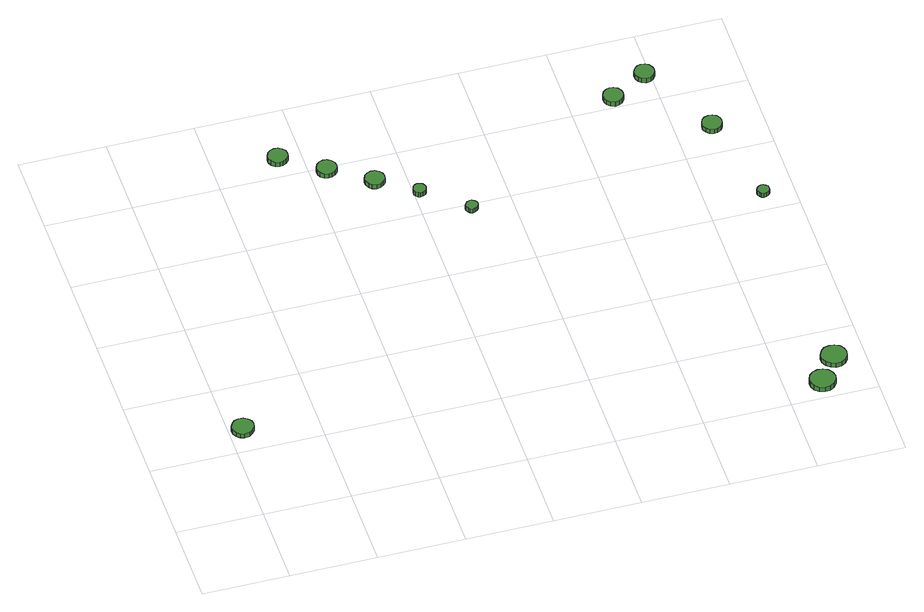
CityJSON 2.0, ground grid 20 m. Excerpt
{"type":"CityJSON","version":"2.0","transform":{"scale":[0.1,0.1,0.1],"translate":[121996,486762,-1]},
"CityObjects":{
"tree1":{"type":"SolitaryVegetationObject","attributes":{"function":"something"},"geometry":[{"type":"MultiSurface","lod":"1","boundaries":[[[0,1,2,3,4,5,6,7,8,9,10,11,12,13,14]],[[15,16,17,18,19,20,21,22,23,24,25,26,27,28,29]],[[0,29,28,1]],[[1,28,27,2]],[[2,27,26,3]],[[3,26,25,4]],[[4,25,24,5]],[[5,24,23,6]],[[6,23,22,7]],[[7,22,21,8]],[[8,21,20,9]],[[9,20,19,10]],[[10,19,18,11]],[[11,18,17,12]],[[12,17,16,13]],[[13,16,15,14]],[[14,15,29,0]]]}]},
"tree2":{"type":"SolitaryVegetationObject","attributes":{"function":"something"},"geometry":[{"type":"MultiSurface","lod":"1","boundaries":[[[30,31,32,33,34,35,36,37,38,39,40,41,42,43,44]],[[45,46,47,48,49,50,51,52,53,54,55,56,57,58,59]],[[30,59,58,31]],[[31,58,57,32]],[[32,57,56,33]],[[33,56,55,34]],[[34,55,54,35]],[[35,54,53,36]],[[36,53,52,37]],[[37,52,51,38]],[[38,51,50,39]],[[39,50,49,40]],[[40,49,48,41]],[[41,48,47,42]],[[42,47,46,43]],[[43,46,45,44]],[[44,45,59,30]]]}]},
"tree3":{"type":"SolitaryVegetationObject","attributes":{"function":"something"},"geometry":[{"type":"MultiSurface","lod":"1","boundaries":[[[60,61,62,63,64,65,66,67,68,69,70,71,72,73,74]],[[75,76,77,78,79,80,81,82,83,84,85,86,87,88,89]],[[60,89,88,61]],[[61,88,87,62]],[[62,87,86,63]],[[63,86,85,64]],[[64,85,84,65]],[[65,84,83,66]],[[66,83,82,67]],[[67,82,81,68]],[[68,81,80,69]],[[69,80,79,70]],[[70,79,78,71]],[[71,78,77,72]],[[72,77,76,73]],[[73,76,75,74]],[[74,75,89,60]]]}]},
"tree4":{"type":"SolitaryVegetationObject","attributes":{"function":"something"},"geometry":[{"type":"MultiSurface","lod":"1","boundaries":[[[90,91,92,93,94,95,96,97,98,99,100,101,102,103,104]],[[105,106,107,108,109,110,111,112,113,114,115,116,117,118,119]],[[90,119,118,91]],[[91,118,117,92]],[[92,117,116,93]],[[93,116,115,94]],[[94,115,114,95]],[[95,114,113,96]],[[96,113,112,97]],[[97,112,111,98]],[[98,111,110,99]],[[99,110,109,100]],[[100,109,108,101]],[[101,108,107,102]],[[102,107,106,103]],[[103,106,105,104]],[[104,105,119,90]]]}]},
"tree5":{"type":"SolitaryVegetationObject","attributes":{"function":"something"},"geometry":[{"type":"MultiSurface","lod":"1","boundaries":[[[120,121,122,123,124,125,126,127,128,129,130,131,132,133,134]],[[135,136,137,138,139,140,141,142,143,144,145,146,147,148,149]],[[120,149,148,121]],[[121,148,147,122]],[[122,147,146,123]],[[123,146,145,124]],[[124,145,144,125]],[[125,144,143,126]],[[126,143,142,127]],[[127,142,141,128]],[[128,141,140,129]],[[129,140,139,130]],[[130,139,138,131]],[[131,138,137,132]],[[132,137,136,133]],[[133,136,135,134]],[[134,135,149,120]]]}]},
"tree6":{"type":"SolitaryVegetationObject","attributes":{"function":"something"},"geometry":[{"type":"MultiSurface","lod":"1","boundaries":[[[150,151,152,153,154,155,156,157,158,159,160,161,162,163,164]],[[165,166,167,168,169,170,171,172,173,174,175,176,177,178,179]],[[150,179,178,151]],[[151,178,177,152]],[[152,177,176,153]],[[153,176,175,154]],[[154,175,174,155]],[[155,174,173,156]],[[156,173,172,157]],[[157,172,171,158]],[[158,171,170,159]],[[159,170,169,160]],[[160,169,168,161]],[[161,168,167,162]],[[162,167,166,163]],[[163,166,165,164]],[[164,165,179,150]]]}]},
"tree7":{"type":"SolitaryVegetationObject","attributes":{"function":"something"},"geometry":[{"type":"MultiSurface","lod":"1","boundaries":[[[180,181,182,183,184,185,186,187,188,189,190,191,192,193,194]],[[195,196,197,198,199,200,201,202,203,204,205,206,207,208,209]],[[180,209,208,181]],[[181,208,207,182]],[[182,207,206,183]],[[183,206,205,184]],[[184,205,204,185]],[[185,204,203,186]],[[186,203,202,187]],[[187,202,201,188]],[[188,201,200,189]],[[189,200,199,190]],[[190,199,198,191]],[[191,198,197,192]],[[192,197,196,193]],[[193,196,195,194]],[[194,195,209,180]]]}]},
"tree8":{"type":"SolitaryVegetationObject","attributes":{"function":"something"},"geometry":[{"type":"MultiSurface","lod":"1","boundaries":[[[210,211,212,213,214,215,216,217,218,219,220,221,222,223,224]],[[225,226,227,228,229,230,231,232,233,234,235,236,237,238,239]],[[210,239,238,211]],[[211,238,237,212]],[[212,237,236,213]],[[213,236,235,214]],[[214,235,234,215]],[[215,234,233,216]],[[216,233,232,217]],[[217,232,231,218]],[[218,231,230,219]],[[219,230,229,220]],[[220,229,228,221]],[[221,228,227,222]],[[222,227,226,223]],[[223,226,225,224]],[[224,225,239,210]]]}]},
"tree9":{"type":"SolitaryVegetationObject","attributes":{"function":"something"},"geometry":[{"type":"MultiSurface","lod":"1","boundaries":[[[240,241,242,243,244,245,246,247,248,249,250,251,252,253,254]],[[255,256,257,258,259,260,261,262,263,264,265,266,267,268,269]],[[240,269,268,241]],[[241,268,267,242]],[[242,267,266,243]],[[243,266,265,244]],[[244,265,264,245]],[[245,264,263,246]],[[246,263,262,247]],[[247,262,261,248]],[[248,261,260,249]],[[249,260,259,250]],[[250,259,258,251]],[[251,258,257,252]],[[252,257,256,253]],[[253,256,255,254]],[[254,255,269,240]]]}]},
"tree10":{"type":"SolitaryVegetationObject","attributes":{"function":"something"},"geometry":[{"type":"MultiSurface","lod":"1","boundaries":[[[270,271,272,273,274,275,276,277,278,279,280,281,282,283,284]],[[285,286,287,288,289,290,291,292,293,294,295,296,297,298,299]],[[270,299,298,271]],[[271,298,297,272]],[[272,297,296,273]],[[273,296,295,274]],[[274,295,294,275]],[[275,294,293,276]],[[276,293,292,277]],[[277,292,291,278]],[[278,291,290,279]],[[279,290,289,280]],[[280,289,288,281]],[[281,288,287,282]],[[282,287,286,283]],[[283,286,285,284]],[[284,285,299,270]]]}]},
"tree11":{"type":"SolitaryVegetationObject","attributes":{"function":"something"},"geometry":[{"type":"MultiSurface","lod":"1","boundaries":[[[300,301,302,303,304,305,306,307,308,309,310,311,312,313,314]],[[315,316,317,318,319,320,321,322,323,324,325,326,327,328,329]],[[300,329,328,301]],[[301,328,327,302]],[[302,327,326,303]],[[303,326,325,304]],[[304,325,324,305]],[[305,324,323,306]],[[306,323,322,307]],[[307,322,321,308]],[[308,321,320,309]],[[309,320,319,310]],[[310,319,318,311]],[[311,318,317,312]],[[312,317,316,313]],[[313,316,315,314]],[[314,315,329,300]]]}]},
"tree12":{"type":"SolitaryVegetationObject","attributes":{"function":"something"},"geometry":[{"type":"MultiSurface","lod":"1","boundaries":[[[330,331,332,333,334,335,336,337,338,339,340,341,342,343,344]],[[345,346,347,348,349,350,351,352,353,354,355,356,357,358,359]],[[330,359,358,331]],[[331,358,357,332]],[[332,357,356,333]],[[333,356,355,334]],[[334,355,354,335]],[[335,354,353,336]],[[336,353,352,337]],[[337,352,351,338]],[[338,351,350,339]],[[339,350,349,340]],[[340,349,348,341]],[[341,348,347,342]],[[342,347,346,343]],[[343,346,345,344]],[[344,345,359,330]]]}]}
},
"vertices":[
[57,266,19],[55,276,19],[48,284,19],[40,289,19],[29,290,19],[19,287,19],[12,280,19],[7,271,19],[7,260,19],[12,251,19],[19,244,19],[29,241,19],[40,242,19],[48,247,19],[55,255,19],[55,255,7],[48,247,7],[40,242,7],[29,241,7],[19,244,7],[12,251,7],[7,260,7],[7,271,7],[12,280,7],[19,287,7],[29,290,7],[40,289,7],[48,284,7],[55,276,7],[57,266,7],
[365,1041,33],[363,1051,33],[357,1058,33],[349,1063,33],[340,1064,33],[331,1061,33],[324,1055,33],[320,1046,33],[320,1037,33],[324,1028,33],[331,1022,33],[340,1019,33],[349,1020,33],[357,1025,33],[363,1032,33],[363,1032,20],[357,1025,20],[349,1020,20],[340,1019,20],[331,1022,20],[324,1028,20],[320,1037,20],[320,1046,20],[324,1055,20],[331,1061,20],[340,1064,20],[349,1063,20],[357,1058,20],[363,1051,20],[365,1041,20],
[457,976,33],[455,985,33],[449,993,33],[441,998,33],[432,999,33],[423,996,33],[416,989,33],[412,981,33],[412,971,33],[416,963,33],[423,957,33],[432,954,33],[441,955,33],[449,959,33],[455,967,33],[455,967,20],[449,959,20],[441,955,20],[432,954,20],[423,957,20],[416,963,20],[412,971,20],[412,981,20],[416,989,20],[423,996,20],[432,999,20],[441,998,20],[449,993,20],[455,985,20],[457,976,20],
[548,914,32],[546,924,32],[540,931,32],[532,936,32],[523,937,32],[514,934,32],[507,928,32],[503,919,32],[503,910,32],[507,901,32],[514,895,32],[523,892,32],[532,893,32],[540,898,32],[546,905,32],[546,905,20],[540,898,20],[532,893,20],[523,892,20],[514,895,20],[507,901,20],[503,910,20],[503,919,20],[507,928,20],[514,934,20],[523,937,20],[532,936,20],[540,931,20],[546,924,20],[548,914,20],
[625,856,32],[623,862,32],[620,867,32],[614,870,32],[608,871,32],[603,869,32],[598,865,32],[596,859,32],[596,853,32],[598,847,32],[603,843,32],[608,841,32],[614,842,32],[620,845,32],[623,850,32],[623,850,19],[620,845,19],[614,842,19],[608,841,19],[603,843,19],[598,847,19],[596,853,19],[596,859,19],[598,865,19],[603,869,19],[608,871,19],[614,870,19],[620,867,19],[623,862,19],[625,856,19],
[718,773,33],[717,779,33],[713,783,33],[708,786,33],[703,787,33],[697,785,33],[693,781,33],[690,776,33],[690,770,33],[693,765,33],[697,761,33],[703,759,33],[708,760,33],[713,763,33],[717,767,33],[717,767,21],[713,763,21],[708,760,21],[703,759,21],[697,761,21],[693,765,21],[690,770,21],[690,776,21],[693,781,21],[697,785,21],[703,787,21],[708,786,21],[713,783,21],[717,779,21],[718,773,21],
[1312,37,30],[1309,49,30],[1302,59,30],[1291,65,30],[1279,66,30],[1267,62,30],[1258,54,30],[1253,43,30],[1253,31,30],[1258,20,30],[1267,12,30],[1279,8,30],[1291,9,30],[1302,15,30],[1309,25,30],[1309,25,17],[1302,15,17],[1291,9,17],[1279,8,17],[1267,12,17],[1258,20,17],[1253,31,17],[1253,43,17],[1258,54,17],[1267,62,17],[1279,66,17],[1291,65,17],[1302,59,17],[1309,49,17],[1312,37,17],
[1356,101,31],[1354,113,31],[1347,123,31],[1336,129,31],[1324,130,31],[1312,127,31],[1303,118,31],[1298,107,31],[1298,95,31],[1303,84,31],[1312,76,31],[1324,72,31],[1336,73,31],[1347,79,31],[1354,89,31],[1354,89,19],[1347,79,19],[1336,73,19],[1324,72,19],[1312,76,19],[1303,84,19],[1298,95,19],[1298,107,19],[1303,118,19],[1312,127,19],[1324,130,19],[1336,129,19],[1347,123,19],[1354,113,19],[1356,101,19],
[1120,1014,33],[1118,1023,33],[1113,1031,33],[1104,1036,33],[1095,1037,33],[1086,1034,33],[1079,1028,33],[1075,1019,33],[1075,1009,33],[1079,1001,33],[1086,994,33],[1095,991,33],[1104,992,33],[1113,997,33],[1118,1005,33],[1118,1005,20],[1113,997,20],[1104,992,20],[1095,991,20],[1086,994,20],[1079,1001,20],[1075,1009,20],[1075,1019,20],[1079,1028,20],[1086,1034,20],[1095,1037,20],[1104,1036,20],[1113,1031,20],[1118,1023,20],[1120,1014,20],
[1206,1066,32],[1204,1075,32],[1199,1083,32],[1191,1088,32],[1181,1089,32],[1172,1086,32],[1165,1079,32],[1161,1071,32],[1161,1061,32],[1165,1052,32],[1172,1046,32],[1181,1043,32],[1191,1044,32],[1199,1049,32],[1204,1056,32],[1204,1056,19],[1199,1049,19],[1191,1044,19],[1181,1043,19],[1172,1046,19],[1165,1052,19],[1161,1061,19],[1161,1071,19],[1165,1079,19],[1172,1086,19],[1181,1089,19],[1191,1088,19],[1199,1083,19],[1204,1075,19],[1206,1066,19],
[1339,633,38],[1338,639,38],[1334,643,38],[1329,646,38],[1323,647,38],[1318,645,38],[1314,641,38],[1311,636,38],[1311,630,38],[1314,625,38],[1318,621,38],[1323,619,38],[1329,620,38],[1334,623,38],[1338,627,38],[1338,627,26],[1334,623,26],[1329,620,26],[1323,619,26],[1318,621,26],[1314,625,26],[1311,630,26],[1311,636,26],[1314,641,26],[1318,645,26],[1323,647,26],[1329,646,26],[1334,643,26],[1338,639,26],[1339,633,26],
[1301,868,35],[1299,878,35],[1294,885,35],[1285,890,35],[1276,891,35],[1267,888,35],[1260,882,35],[1256,873,35],[1256,863,35],[1260,855,35],[1267,848,35],[1276,845,35],[1285,846,35],[1294,851,35],[1299,859,35],[1299,859,23],[1294,851,23],[1285,846,23],[1276,845,23],[1267,848,23],[1260,855,23],[1256,863,23],[1256,873,23],[1260,882,23],[1267,888,23],[1276,891,23],[1285,890,23],[1294,885,23],[1299,878,23],[1301,868,23]
]}
